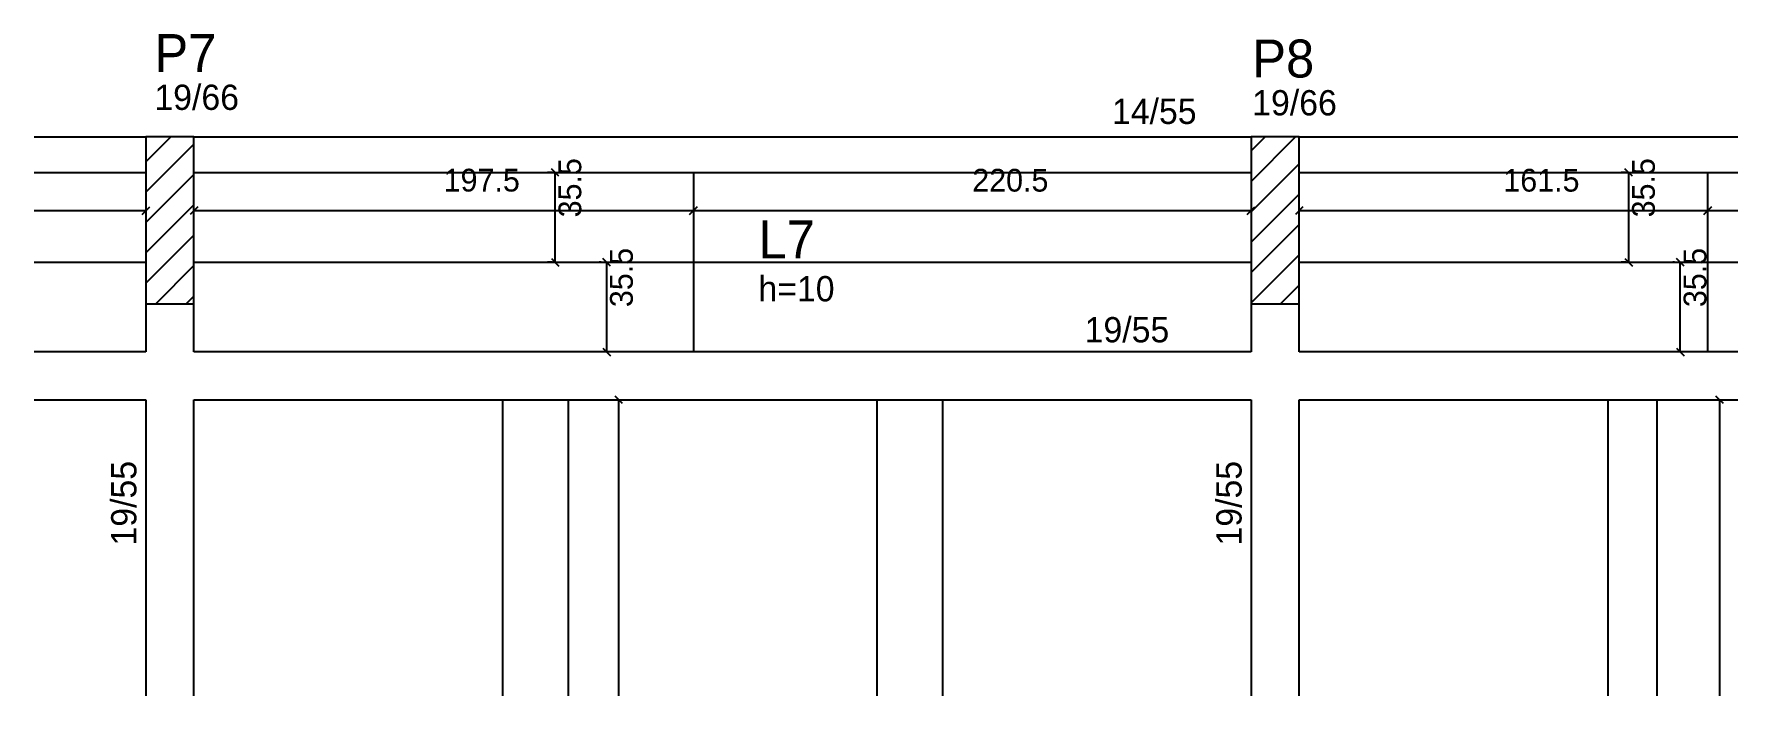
# Model space of a CAD drawing. Header units: metres. Extents: x 6193 to 6867, y 2605 to 2867.
import ezdxf

# ---------------------------------------------------------------- set-up
doc = ezdxf.new("R2010")
doc.units = ezdxf.units.M
for name, color, linetype in [('3', 7, 'Continuous'), ('4', 7, 'Continuous'), ('7', 7, 'Continuous'), ('Painéis', 7, 'Continuous')]:
    doc.layers.add(name, color=color, linetype=linetype)

msp = doc.modelspace()

# ---------------------------------------------------------------- linework, layer by layer
at = {"layer": '3', "color": 3, "lineweight": 25}
for p, q in [((6193.33, 2825.98), (6237.54, 2825.98)), ((6237.54, 2816.17), (6247.34, 2825.98)), ((6237.54, 2804.15), (6256.54, 2823.15)), ((6256.54, 2825.98), (6674.54, 2825.98)), ((6674.54, 2808.4), (6692.11, 2825.98)), ((6674.54, 2820.42), (6680.09, 2825.98)), ((6693.54, 2825.98), (6867.04, 2825.98)), ((6193.33, 2811.98), (6237.54, 2811.98)), ((6237.54, 2792.13), (6256.54, 2811.13)), ((6256.54, 2811.98), (6674.54, 2811.98)), ((6674.54, 2796.38), (6693.54, 2815.38)), ((6693.54, 2811.98), (6867.04, 2811.98)), ((6674.54, 2784.36), (6693.54, 2803.36)), ((6237.54, 2780.11), (6256.54, 2799.11)), ((6674.54, 2772.34), (6693.54, 2791.34)), ((6237.54, 2768.09), (6256.54, 2787.09)), ((6674.54, 2760.32), (6693.54, 2779.32)), ((6241.45, 2759.98), (6256.54, 2775.07)), ((6253.47, 2759.98), (6256.54, 2763.05)), ((6686.22, 2759.98), (6693.54, 2767.3))]:
    msp.add_line(p, q, dxfattribs=at)
for points in [[(6237.54, 2759.98), (6237.54, 2740.98)], [(6256.54, 2740.98), (6256.54, 2759.98)], [(6674.54, 2759.98), (6674.54, 2740.98)], [(6693.54, 2740.98), (6693.54, 2759.98)], [(6237.54, 2740.98), (6193.33, 2740.98)], [(6674.54, 2740.98), (6256.54, 2740.98)], [(6867.04, 2740.98), (6693.54, 2740.98)], [(6193.33, 2721.98), (6237.54, 2721.98)], [(6237.54, 2721.98), (6237.54, 2604.87)], [(6256.54, 2721.98), (6674.54, 2721.98)], [(6256.54, 2604.87), (6256.54, 2721.98)], [(6674.54, 2721.98), (6674.54, 2604.87)], [(6693.54, 2721.98), (6867.04, 2721.98)], [(6693.54, 2604.87), (6693.54, 2721.98)]]:
    msp.add_lwpolyline(points, dxfattribs=at)
at = {"layer": '7', "color": 7, "lineweight": 25}
for points in [[(6256.54, 2825.98), (6237.54, 2825.98)], [(6237.54, 2825.98), (6237.54, 2759.98)], [(6256.54, 2759.98), (6256.54, 2825.98)], [(6693.54, 2825.98), (6674.54, 2825.98)], [(6674.54, 2825.98), (6674.54, 2759.98)], [(6693.54, 2759.98), (6693.54, 2825.98)], [(6237.54, 2759.98), (6256.54, 2759.98)], [(6674.54, 2759.98), (6693.54, 2759.98)]]:
    msp.add_lwpolyline(points, dxfattribs=at)
at = {"layer": 'Painéis', "color": 4, "lineweight": 25}
for p, q in [((6398.27, 2811.92), (6396.38, 2811.92)), ((6399.38, 2776.42), (6399.38, 2811.92)), ((6822.77, 2811.92), (6820.88, 2811.92)), ((6823.88, 2776.42), (6823.88, 2811.92)), ((6237.54, 2796.77), (6193.33, 2796.77)), ((6454.04, 2796.77), (6256.54, 2796.77)), ((6674.54, 2796.77), (6454.04, 2796.77)), ((6855.04, 2796.77), (6693.54, 2796.77)), ((6867.04, 2796.77), (6855.04, 2796.77)), ((6398.27, 2776.42), (6396.38, 2776.42)), ((6417.51, 2776.42), (6416.76, 2776.42)), ((6419.76, 2740.92), (6419.76, 2776.42)), ((6822.77, 2776.42), (6820.88, 2776.42)), ((6842.01, 2776.42), (6841.26, 2776.42)), ((6844.26, 2740.92), (6844.26, 2776.42)), ((6417.51, 2740.92), (6416.76, 2740.92)), ((6842.01, 2740.92), (6841.26, 2740.92)), ((6424.53, 2604.87), (6424.53, 2721.98)), ((6859.85, 2604.87), (6859.85, 2721.98))]:
    msp.add_line(p, q, dxfattribs=at)
at = {"layer": 'Painéis', "color": 0, "lineweight": 25}
for p, q in [((6400.88, 2810.42), (6397.88, 2813.42)), ((6825.38, 2810.42), (6822.38, 2813.42)), ((6236.04, 2795.27), (6239.04, 2798.27)), ((6258.04, 2798.27), (6255.04, 2795.27)), ((6455.54, 2798.27), (6452.54, 2795.27)), ((6452.54, 2795.27), (6455.54, 2798.27)), ((6673.04, 2795.27), (6676.04, 2798.27)), ((6695.04, 2798.27), (6692.04, 2795.27)), ((6856.54, 2798.27), (6853.54, 2795.27)), ((6853.54, 2795.27), (6856.54, 2798.27)), ((6397.88, 2777.92), (6400.88, 2774.92)), ((6421.26, 2774.92), (6418.26, 2777.92)), ((6822.38, 2777.92), (6825.38, 2774.92)), ((6845.76, 2774.92), (6842.76, 2777.92)), ((6418.26, 2742.42), (6421.26, 2739.42)), ((6842.76, 2742.42), (6845.76, 2739.42)), ((6426.03, 2720.48), (6423.03, 2723.48)), ((6861.35, 2720.48), (6858.35, 2723.48))]:
    msp.add_line(p, q, dxfattribs=at)
at = {"layer": 'Painéis', "color": 200, "lineweight": 25}
for p, q in [((6454.04, 2811.92), (6454.04, 2740.92)), ((6855.04, 2811.92), (6855.04, 2740.92)), ((6193.33, 2776.42), (6237.54, 2776.42)), ((6256.54, 2776.42), (6674.54, 2776.42)), ((6693.54, 2776.42), (6867.04, 2776.42)), ((6378.54, 2721.98), (6378.54, 2604.87)), ((6404.54, 2721.98), (6404.54, 2604.87)), ((6526.54, 2721.98), (6526.54, 2604.87)), ((6552.54, 2721.98), (6552.54, 2604.87)), ((6815.54, 2721.98), (6815.54, 2604.87)), ((6835.04, 2721.98), (6835.04, 2604.87))]:
    msp.add_line(p, q, dxfattribs=at)

# ---------------------------------------------------------------- texts
at = {"layer": '3', "color": 3, "lineweight": 25}
for s, p in [('19/66', (6240.89, 2836.67)), ('19/66', (6674.98, 2834.5)), ('14/55', (6619.52, 2831.11)), ('h=10', (6479.73, 2760.95)), ('19/55', (6608.73, 2744.73))]:
    msp.add_text(s, height=10, dxfattribs=at).set_placement(p)
for p in [(6233.79, 2664.37), (6670.79, 2664.37)]:
    msp.add_text('19/55', height=10, rotation=90, dxfattribs=at).set_placement(p)
at = {"layer": '4', "color": 4, "lineweight": 25}
for s, p in [('P7', (6240.89, 2851.67)), ('P8', (6674.98, 2849.5)), ('L7', (6479.73, 2777.95))]:
    msp.add_text(s, height=15, dxfattribs=at).set_placement(p)
at = {"layer": 'Painéis', "color": 240, "lineweight": 25}
for p in [(6409.68, 2794.17), (6834.18, 2794.17), (6430.06, 2758.67), (6854.56, 2758.67)]:
    msp.add_text('35.5', height=9, rotation=90, dxfattribs=at).set_placement(p)
for s, p in [('197.5', (6355.29, 2804.39)), ('220.5', (6564.29, 2804.36)), ('161.5', (6774.29, 2804.36))]:
    msp.add_text(s, height=9, dxfattribs=at).set_placement(p)

doc.saveas('drawing.dxf')
